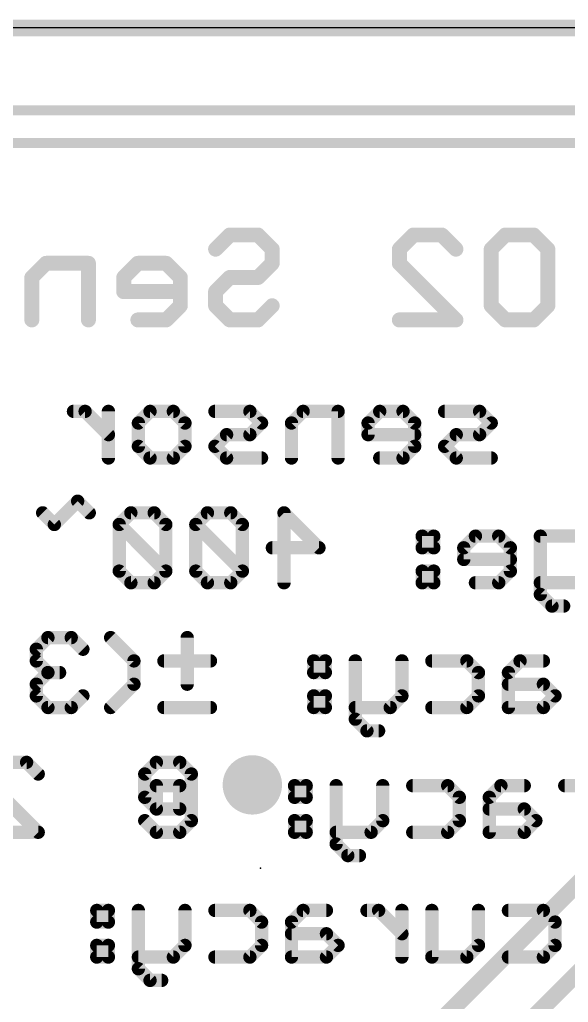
# Model space of a CAD drawing. Extents: x -8.1 to 51, y -8.2 to 25.5.
# Drawn here: x 22.48 to 30.86, y 10.52 to 25.53 of the extents above; entities that cross this region are included whole.
import ezdxf

# ---------------------------------------------------------------- set-up
doc = ezdxf.new("R2010")
doc.units = 0
for name, color, linetype in [('1', 12, 'CONTINUOUS'), ('16', 5, 'CONTINUOUS'), ('18', 110, 'CONTINUOUS'), ('20', 53, 'CONTINUOUS'), ('21', 40, 'CONTINUOUS'), ('22', 6, 'CONTINUOUS'), ('23', 40, 'CONTINUOUS')]:
    doc.layers.add(name, color=color, linetype=linetype)

# ---------------------------------------------------------------- blocks, each defined once
blk = doc.blocks.new('ROUNDV')
at = {"const_width": 0.5}
blk.add_lwpolyline([(0, -0.25, 1), (0, 0.25, 1), (0, -0.25)], format="xyb", dxfattribs=at)

msp = doc.modelspace()

# ---------------------------------------------------------------- linework, layer by layer
at = {"layer": '1', "const_width": 0.254}
msp.add_lwpolyline([(50.8, 25.4), (0, 25.4)], dxfattribs=at)
at = {"layer": '16', "const_width": 0.254}
for points in [[(50.8, 25.4), (0, 25.4)], [(24.003, 5.334), (36.449, 17.78)], [(24.4759, 4.445), (36.5409, 16.51)]]:
    msp.add_lwpolyline(points, dxfattribs=at)
at = {"layer": '20'}
msp.add_line((48.26, 25.4), (2.54, 25.4), dxfattribs=at)
at = {"layer": '21', "const_width": 0.1524}
for points in [[(8.382, 24.143), (43.382, 24.143)], [(13.382, 23.643), (37.382, 23.643)]]:
    msp.add_lwpolyline(points, dxfattribs=at)
at = {"layer": '22'}
for points, const_width in [([(25.4738, 22.0227), (25.6899, 22.2388)], 0.2286), ([(25.6899, 22.2388), (26.1221, 22.2388)], 0.2286), ([(26.1221, 22.2388), (26.3382, 22.0227)], 0.2286), ([(28.2804, 22.0227), (28.4965, 22.2388)], 0.2286), ([(28.4965, 22.2388), (28.9286, 22.2388)], 0.2286), ([(28.9286, 22.2388), (29.1447, 22.0227)], 0.2286), ([(29.6837, 22.0227), (29.8998, 22.2388)], 0.2286), ([(29.8998, 22.2388), (30.3319, 22.2388)], 0.2286), ([(30.3319, 22.2388), (30.548, 22.0227)], 0.2286), ([(26.3382, 22.0227), (26.3382, 21.8066)], 0.2286), ([(28.2804, 21.8066), (28.2804, 22.0227)], 0.2286), ([(29.6837, 21.1584), (29.6837, 22.0227)], 0.2286), ([(30.548, 22.0227), (30.548, 21.1584)], 0.2286), ([(22.8834, 21.8066), (22.6673, 21.5906)], 0.2286), ([(23.5316, 21.8066), (22.8834, 21.8066)], 0.2286), ([(23.5316, 20.9423), (23.5316, 21.8066)], 0.2286), ([(24.2866, 21.8066), (24.0706, 21.5906)], 0.2286), ([(24.7188, 21.8066), (24.2866, 21.8066)], 0.2286), ([(24.9349, 21.5906), (24.7188, 21.8066)], 0.2286), ([(26.3382, 21.8066), (26.1221, 21.5906)], 0.2286), ([(29.1447, 20.9423), (28.2804, 21.8066)], 0.2286), ([(22.6673, 21.5906), (22.6673, 20.9423)], 0.2286), ([(24.0706, 21.5906), (24.0706, 21.3745)], 0.2286), ([(24.9349, 21.1584), (24.9349, 21.5906)], 0.2286), ([(25.6899, 21.5906), (25.4738, 21.3745)], 0.2286), ([(26.1221, 21.5906), (25.6899, 21.5906)], 0.2286), ([(24.0706, 21.3745), (24.9349, 21.3745)], 0.2286), ([(25.4738, 21.3745), (25.4738, 21.1584)], 0.2286), ([(24.7188, 20.9423), (24.9349, 21.1584)], 0.2286), ([(25.4738, 21.1584), (25.6899, 20.9423)], 0.2286), ([(26.1221, 20.9423), (26.3382, 21.1584)], 0.2286), ([(29.8998, 20.9423), (29.6837, 21.1584)], 0.2286), ([(30.548, 21.1584), (30.3319, 20.9423)], 0.2286), ([(24.2866, 20.9423), (24.7188, 20.9423)], 0.2286), ([(25.6899, 20.9423), (26.1221, 20.9423)], 0.2286), ([(28.2804, 20.9423), (29.1447, 20.9423)], 0.2286), ([(30.3319, 20.9423), (29.8998, 20.9423)], 0.2286), ([(23.4808, 19.5459), (23.3028, 19.5459)], 0.2032), ([(23.8367, 19.19), (23.4808, 19.5459)], 0.2032), ([(23.8367, 18.8341), (23.8367, 19.5459)], 0.2032), ([(24.2943, 19.368), (24.4722, 19.5459)], 0.2032), ([(24.4722, 19.5459), (24.8281, 19.5459)], 0.2032), ([(24.8281, 19.5459), (25.0061, 19.368)], 0.2032), ([(25.9975, 19.5459), (25.4637, 19.5459)], 0.2032), ([(26.1755, 19.368), (25.9975, 19.5459)], 0.2032), ([(26.811, 19.5459), (26.6331, 19.368)], 0.2032), ([(27.3449, 19.5459), (26.811, 19.5459)], 0.2032), ([(27.3449, 18.8341), (27.3449, 19.5459)], 0.2032), ([(27.9804, 19.5459), (27.8025, 19.368)], 0.2032), ([(28.3363, 19.5459), (27.9804, 19.5459)], 0.2032), ([(28.5143, 19.368), (28.3363, 19.5459)], 0.2032), ([(29.5057, 19.5459), (28.9719, 19.5459)], 0.2032), ([(29.6837, 19.368), (29.5057, 19.5459)], 0.2032), ([(24.2943, 19.0121), (24.2943, 19.368)], 0.2032), ([(25.0061, 19.368), (25.0061, 19.0121)], 0.2032), ([(25.9975, 19.19), (26.1755, 19.368)], 0.2032), ([(26.6331, 19.368), (26.6331, 18.8341)], 0.2032), ([(27.8025, 19.368), (27.8025, 19.19)], 0.2032), ([(28.5143, 19.0121), (28.5143, 19.368)], 0.2032), ([(29.5057, 19.19), (29.6837, 19.368)], 0.2032), ([(25.4637, 19.0121), (25.6416, 19.19)], 0.2032), ([(25.6416, 19.19), (25.9975, 19.19)], 0.2032), ([(27.8025, 19.19), (28.5143, 19.19)], 0.2032), ([(28.9719, 19.0121), (29.1498, 19.19)], 0.2032), ([(29.1498, 19.19), (29.5057, 19.19)], 0.2032), ([(24.4722, 18.8341), (24.2943, 19.0121)], 0.2032), ([(25.0061, 19.0121), (24.8281, 18.8341)], 0.2032), ([(25.6416, 18.8341), (25.4637, 19.0121)], 0.2032), ([(28.3363, 18.8341), (28.5143, 19.0121)], 0.2032), ([(29.1498, 18.8341), (28.9719, 19.0121)], 0.2032), ([(24.8281, 18.8341), (24.4722, 18.8341)], 0.2032), ([(26.1755, 18.8341), (25.6416, 18.8341)], 0.2032), ([(27.9804, 18.8341), (28.3363, 18.8341)], 0.2032), ([(29.6837, 18.8341), (29.1498, 18.8341)], 0.2032), ([(23.3664, 18.1748), (23.0105, 17.8189)], 0.2032), ([(23.5443, 17.9968), (23.3664, 18.1748)], 0.2032), ([(23.0105, 17.8189), (22.8325, 17.9968)], 0.2032), ([(24.1799, 17.9968), (24.0019, 17.8189)], 0.2032), ([(24.5358, 17.9968), (24.1799, 17.9968)], 0.2032), ([(24.7137, 17.8189), (24.5358, 17.9968)], 0.2032), ([(25.3493, 17.9968), (25.1713, 17.8189)], 0.2032), ([(25.7052, 17.9968), (25.3493, 17.9968)], 0.2032), ([(25.8831, 17.8189), (25.7052, 17.9968)], 0.2032), ([(26.5187, 16.9291), (26.5187, 17.9968)], 0.2032), ([(26.5187, 17.9968), (27.0525, 17.463)], 0.2032), ([(24.0019, 17.8189), (24.0019, 17.1071)], 0.2032), ([(24.7137, 17.1071), (24.0019, 17.8189)], 0.2032), ([(24.7137, 17.1071), (24.7137, 17.8189)], 0.2032), ([(25.1713, 17.8189), (25.1713, 17.1071)], 0.2032), ([(25.8831, 17.1071), (25.1713, 17.8189)], 0.2032), ([(25.8831, 17.1071), (25.8831, 17.8189)], 0.2032), ([(28.8066, 17.6409), (28.6287, 17.6409)], 0.2032), ([(28.6287, 17.6409), (28.6287, 17.463)], 0.2032), ([(28.8066, 17.463), (28.8066, 17.6409)], 0.2032), ([(29.4422, 17.6409), (29.2642, 17.463)], 0.2032), ([(29.7981, 17.6409), (29.4422, 17.6409)], 0.2032), ([(29.976, 17.463), (29.7981, 17.6409)], 0.2032), ([(30.4336, 16.7511), (30.4336, 17.6409)], 0.2032), ([(30.4336, 17.6409), (30.9675, 17.6409)], 0.2032), ([(27.0525, 17.463), (26.3407, 17.463)], 0.2032), ([(28.6287, 17.463), (28.8066, 17.463)], 0.2032), ([(29.2642, 17.463), (29.2642, 17.285)], 0.2032), ([(29.976, 17.1071), (29.976, 17.463)], 0.2032), ([(29.2642, 17.285), (29.976, 17.285)], 0.2032), ([(24.0019, 17.1071), (24.1799, 16.9291)], 0.2032), ([(24.5358, 16.9291), (24.7137, 17.1071)], 0.2032), ([(25.1713, 17.1071), (25.3493, 16.9291)], 0.2032), ([(25.7052, 16.9291), (25.8831, 17.1071)], 0.2032), ([(28.8066, 17.1071), (28.6287, 17.1071)], 0.2032), ([(28.6287, 17.1071), (28.6287, 16.9291)], 0.2032), ([(28.8066, 16.9291), (28.8066, 17.1071)], 0.2032), ([(29.7981, 16.9291), (29.976, 17.1071)], 0.2032), ([(24.1799, 16.9291), (24.5358, 16.9291)], 0.2032), ([(25.3493, 16.9291), (25.7052, 16.9291)], 0.2032), ([(28.6287, 16.9291), (28.8066, 16.9291)], 0.2032), ([(29.4422, 16.9291), (29.7981, 16.9291)], 0.2032), ([(30.9675, 16.9291), (30.4336, 16.9291)], 0.2032), ([(30.6116, 16.5732), (30.4336, 16.7511)], 0.2032), ([(30.7895, 16.5732), (30.6116, 16.5732)], 0.2032), ([(22.913, 16.0918), (22.7351, 15.9139)], 0.2032), ([(23.2689, 16.0918), (22.913, 16.0918)], 0.2032), ([(23.4469, 15.9139), (23.2689, 16.0918)], 0.2032), ([(24.2265, 15.7359), (23.8706, 16.0918)], 0.2032), ([(25.04, 16.0918), (25.04, 15.38)], 0.2032), ([(22.7351, 15.9139), (22.7351, 15.7359)], 0.2032), ([(22.7351, 15.7359), (22.913, 15.558)], 0.2032), ([(24.2265, 15.38), (24.2265, 15.7359)], 0.2032), ([(25.3959, 15.7359), (24.6841, 15.7359)], 0.2032), ([(27.15, 15.7359), (26.972, 15.7359)], 0.2032), ([(26.972, 15.7359), (26.972, 15.558)], 0.2032), ([(27.15, 15.558), (27.15, 15.7359)], 0.2032), ([(27.6076, 15.7359), (27.6076, 14.8462)], 0.2032), ([(28.3194, 15.7359), (28.3194, 15.202)], 0.2032), ([(28.777, 15.7359), (29.3108, 15.7359)], 0.2032), ([(29.3108, 15.7359), (29.4888, 15.558)], 0.2032), ([(30.1243, 15.7359), (29.9464, 15.558)], 0.2032), ([(30.4802, 15.7359), (30.1243, 15.7359)], 0.2032), ([(22.913, 15.558), (22.7351, 15.38)], 0.2032), ([(22.913, 15.558), (23.091, 15.558)], 0.2032), ([(26.972, 15.558), (27.15, 15.558)], 0.2032), ([(29.4888, 15.558), (29.4888, 15.202)], 0.2032), ([(29.9464, 15.558), (29.9464, 15.0241)], 0.2032), ([(22.7351, 15.38), (22.7351, 15.202)], 0.2032), ([(23.8706, 15.0241), (24.2265, 15.38)], 0.2032), ([(30.4802, 15.38), (29.9464, 15.38)], 0.2032), ([(30.6582, 15.202), (30.4802, 15.38)], 0.2032), ([(22.7351, 15.202), (22.913, 15.0241)], 0.2032), ([(23.2689, 15.0241), (23.4469, 15.202)], 0.2032), ([(27.15, 15.202), (26.972, 15.202)], 0.2032), ([(26.972, 15.202), (26.972, 15.0241)], 0.2032), ([(27.15, 15.0241), (27.15, 15.202)], 0.2032), ([(28.3194, 15.202), (28.1414, 15.0241)], 0.2032), ([(29.4888, 15.202), (29.3108, 15.0241)], 0.2032), ([(30.4802, 15.0241), (30.6582, 15.202)], 0.2032), ([(22.913, 15.0241), (23.2689, 15.0241)], 0.2032), ([(25.3959, 15.0241), (24.6841, 15.0241)], 0.2032), ([(26.972, 15.0241), (27.15, 15.0241)], 0.2032), ([(28.1414, 15.0241), (27.6076, 15.0241)], 0.2032), ([(29.3108, 15.0241), (28.777, 15.0241)], 0.2032), ([(29.9464, 15.0241), (30.4802, 15.0241)], 0.2032), ([(27.6076, 14.8462), (27.7855, 14.6682)], 0.2032), ([(27.7855, 14.6682), (27.9635, 14.6682)], 0.2032), ([(22.2309, 14.1868), (22.5868, 14.1868)], 0.2032), ([(22.5868, 14.1868), (22.7647, 14.0089)], 0.2032), ([(24.5697, 14.1868), (24.3917, 14.0089)], 0.2032), ([(24.9256, 14.1868), (24.5697, 14.1868)], 0.2032), ([(25.1035, 14.0089), (24.9256, 14.1868)], 0.2032), ([(24.3917, 14.0089), (24.3917, 13.653)], 0.2032), ([(25.1035, 13.2971), (25.1035, 14.0089)], 0.2032), ([(22.7647, 13.1191), (22.0529, 13.8309)], 0.2032), ([(24.9256, 13.8309), (24.5697, 13.8309)], 0.2032), ([(24.5697, 13.8309), (24.5697, 13.475)], 0.2032), ([(24.9256, 13.475), (24.9256, 13.8309)], 0.2032), ([(26.8576, 13.8309), (26.6797, 13.8309)], 0.2032), ([(26.6797, 13.8309), (26.6797, 13.653)], 0.2032), ([(26.8576, 13.653), (26.8576, 13.8309)], 0.2032), ([(27.3152, 13.8309), (27.3152, 12.9412)], 0.2032), ([(28.027, 13.8309), (28.027, 13.2971)], 0.2032), ([(28.4846, 13.8309), (29.0185, 13.8309)], 0.2032), ([(29.0185, 13.8309), (29.1964, 13.653)], 0.2032), ([(29.832, 13.8309), (29.654, 13.653)], 0.2032), ([(30.1879, 13.8309), (29.832, 13.8309)], 0.2032), ([(30.9844, 13.8309), (30.8065, 13.8309)], 0.2032), ([(24.3917, 13.653), (24.5697, 13.475)], 0.2032), ([(26.6797, 13.653), (26.8576, 13.653)], 0.2032), ([(29.1964, 13.653), (29.1964, 13.2971)], 0.2032), ([(29.654, 13.653), (29.654, 13.1191)], 0.2032), ([(24.5697, 13.475), (24.9256, 13.475)], 0.2032), ([(30.1879, 13.475), (29.654, 13.475)], 0.2032), ([(30.3658, 13.2971), (30.1879, 13.475)], 0.2032), ([(24.3917, 13.2971), (24.5697, 13.1191)], 0.2032), ([(24.9256, 13.1191), (25.1035, 13.2971)], 0.2032), ([(26.8576, 13.2971), (26.6797, 13.2971)], 0.2032), ([(26.6797, 13.2971), (26.6797, 13.1191)], 0.2032), ([(26.8576, 13.1191), (26.8576, 13.2971)], 0.2032), ([(28.027, 13.2971), (27.8491, 13.1191)], 0.2032), ([(29.1964, 13.2971), (29.0185, 13.1191)], 0.2032), ([(30.1879, 13.1191), (30.3658, 13.2971)], 0.2032), ([(22.0529, 13.1191), (22.7647, 13.1191)], 0.2032), ([(24.5697, 13.1191), (24.9256, 13.1191)], 0.2032), ([(26.6797, 13.1191), (26.8576, 13.1191)], 0.2032), ([(27.8491, 13.1191), (27.3152, 13.1191)], 0.2032), ([(29.0185, 13.1191), (28.4846, 13.1191)], 0.2032), ([(29.654, 13.1191), (30.1879, 13.1191)], 0.2032), ([(27.3152, 12.9412), (27.4932, 12.7632)], 0.2032), ([(27.4932, 12.7632), (27.6711, 12.7632)], 0.2032), ([(23.8367, 11.9259), (23.6587, 11.9259)], 0.2032), ([(23.6587, 11.9259), (23.6587, 11.748)], 0.2032), ([(23.8367, 11.748), (23.8367, 11.9259)], 0.2032), ([(24.2943, 11.9259), (24.2943, 11.0362)], 0.2032), ([(25.0061, 11.9259), (25.0061, 11.3921)], 0.2032), ([(25.4637, 11.9259), (25.9975, 11.9259)], 0.2032), ([(25.9975, 11.9259), (26.1755, 11.748)], 0.2032), ([(26.811, 11.9259), (26.6331, 11.748)], 0.2032), ([(27.1669, 11.9259), (26.811, 11.9259)], 0.2032), ([(27.9635, 11.9259), (27.7855, 11.9259)], 0.2032), ([(28.3194, 11.57), (27.9635, 11.9259)], 0.2032), ([(28.3194, 11.2141), (28.3194, 11.9259)], 0.2032), ([(28.777, 11.2141), (28.777, 11.9259)], 0.2032), ([(29.4888, 11.9259), (29.4888, 11.3921)], 0.2032), ([(29.9464, 11.9259), (30.4802, 11.9259)], 0.2032), ([(30.4802, 11.9259), (30.6582, 11.748)], 0.2032), ([(23.6587, 11.748), (23.8367, 11.748)], 0.2032), ([(26.1755, 11.748), (26.1755, 11.3921)], 0.2032), ([(26.6331, 11.748), (26.6331, 11.2141)], 0.2032), ([(30.6582, 11.748), (30.6582, 11.3921)], 0.2032), ([(27.1669, 11.57), (26.6331, 11.57)], 0.2032), ([(27.3449, 11.3921), (27.1669, 11.57)], 0.2032), ([(23.8367, 11.3921), (23.6587, 11.3921)], 0.2032), ([(23.6587, 11.3921), (23.6587, 11.2141)], 0.2032), ([(23.8367, 11.2141), (23.8367, 11.3921)], 0.2032), ([(25.0061, 11.3921), (24.8281, 11.2141)], 0.2032), ([(26.1755, 11.3921), (25.9975, 11.2141)], 0.2032), ([(27.1669, 11.2141), (27.3449, 11.3921)], 0.2032), ([(29.4888, 11.3921), (29.3108, 11.2141)], 0.2032), ([(30.6582, 11.3921), (30.4802, 11.2141)], 0.2032), ([(23.6587, 11.2141), (23.8367, 11.2141)], 0.2032), ([(24.8281, 11.2141), (24.2943, 11.2141)], 0.2032), ([(25.9975, 11.2141), (25.4637, 11.2141)], 0.2032), ([(26.6331, 11.2141), (27.1669, 11.2141)], 0.2032), ([(29.3108, 11.2141), (28.777, 11.2141)], 0.2032), ([(30.4802, 11.2141), (29.9464, 11.2141)], 0.2032), ([(24.2943, 11.0362), (24.4722, 10.8582)], 0.2032), ([(24.4722, 10.8582), (24.6502, 10.8582)], 0.2032)]:
    msp.add_lwpolyline(points, dxfattribs=dict(at, const_width=const_width))
for points, const_width in [([(25.6899, 22.296, 1), (25.6899, 22.1817)], 0.1143), ([(25.7303, 22.1984, 1), (25.6495, 22.2792)], 0.1143), ([(26.1625, 22.2792, 1), (26.0817, 22.1984)], 0.1143), ([(26.1221, 22.1817, 1), (26.1221, 22.296)], 0.1143), ([(28.4965, 22.296, 1), (28.4965, 22.1817)], 0.1143), ([(28.5369, 22.1984, 1), (28.4561, 22.2792)], 0.1143), ([(28.9691, 22.2792, 1), (28.8882, 22.1984)], 0.1143), ([(28.9286, 22.1817, 1), (28.9286, 22.296)], 0.1143), ([(29.8998, 22.296, 1), (29.8998, 22.1817)], 0.1143), ([(29.9402, 22.1984, 1), (29.8593, 22.2792)], 0.1143), ([(30.3723, 22.2792, 1), (30.2915, 22.1984)], 0.1143), ([(30.3319, 22.1817, 1), (30.3319, 22.296)], 0.1143), ([(25.4334, 22.0631, 1), (25.5142, 21.9823)], 0.1143), ([(26.3953, 22.0227, 1), (26.281, 22.0227)], 0.1143), ([(26.2978, 21.9823, 1), (26.3786, 22.0631)], 0.1143), ([(28.3375, 22.0227, 1), (28.2232, 22.0227)], 0.1143), ([(28.24, 22.0631, 1), (28.3208, 21.9823)], 0.1143), ([(29.1043, 21.9823, 1), (29.1851, 22.0631)], 0.1143), ([(29.7408, 22.0227, 1), (29.6265, 22.0227)], 0.1143), ([(29.6433, 22.0631, 1), (29.7241, 21.9823)], 0.1143), ([(30.6052, 22.0227, 1), (30.4909, 22.0227)], 0.1143), ([(30.5076, 21.9823, 1), (30.5884, 22.0631)], 0.1143), ([(22.8834, 21.8638, 1), (22.8834, 21.7495)], 0.1143), ([(22.9238, 21.7662, 1), (22.843, 21.847)], 0.1143), ([(23.5888, 21.8066, 1), (23.4745, 21.8066)], 0.1143), ([(23.5316, 21.7495, 1), (23.5316, 21.8638)], 0.1143), ([(24.2866, 21.8638, 1), (24.2866, 21.7495)], 0.1143), ([(24.3271, 21.7662, 1), (24.2462, 21.847)], 0.1143), ([(24.7592, 21.847, 1), (24.6784, 21.7662)], 0.1143), ([(24.7188, 21.7495, 1), (24.7188, 21.8638)], 0.1143), ([(26.3786, 21.7662, 1), (26.2978, 21.847)], 0.1143), ([(28.3208, 21.847, 1), (28.24, 21.7662)], 0.1143), ([(26.281, 21.8066, 1), (26.3953, 21.8066)], 0.1143), ([(28.2232, 21.8066, 1), (28.3375, 21.8066)], 0.1143), ([(22.7244, 21.5906, 1), (22.6101, 21.5906)], 0.1143), ([(22.6269, 21.631, 1), (22.7077, 21.5501)], 0.1143), ([(24.0301, 21.631, 1), (24.111, 21.5501)], 0.1143), ([(24.1277, 21.5906, 1), (24.0134, 21.5906)], 0.1143), ([(24.992, 21.5906, 1), (24.8777, 21.5906)], 0.1143), ([(24.8945, 21.5501, 1), (24.9753, 21.631)], 0.1143), ([(25.6899, 21.6477, 1), (25.6899, 21.5334)], 0.1143), ([(25.7303, 21.5501, 1), (25.6495, 21.631)], 0.1143), ([(26.0817, 21.631, 1), (26.1625, 21.5501)], 0.1143), ([(26.1221, 21.5334, 1), (26.1221, 21.6477)], 0.1143), ([(24.0706, 21.4316, 1), (24.0706, 21.3173)], 0.1143), ([(24.9349, 21.3173, 1), (24.9349, 21.4316)], 0.1143), ([(25.531, 21.3745, 1), (25.4167, 21.3745)], 0.1143), ([(25.4334, 21.4149, 1), (25.5142, 21.3341)], 0.1143), ([(24.0134, 21.3745, 1), (24.1277, 21.3745)], 0.1143), ([(24.8777, 21.1584, 1), (24.992, 21.1584)], 0.1143), ([(24.9753, 21.118, 1), (24.8945, 21.1988)], 0.1143), ([(25.5142, 21.1988, 1), (25.4334, 21.118)], 0.1143), ([(25.4167, 21.1584, 1), (25.531, 21.1584)], 0.1143), ([(26.3786, 21.118, 1), (26.2978, 21.1988)], 0.1143), ([(29.7241, 21.1988, 1), (29.6433, 21.118)], 0.1143), ([(29.6265, 21.1584, 1), (29.7408, 21.1584)], 0.1143), ([(30.4909, 21.1584, 1), (30.6052, 21.1584)], 0.1143), ([(30.5884, 21.118, 1), (30.5076, 21.1988)], 0.1143), ([(24.2866, 20.9994, 1), (24.2866, 20.8851)], 0.1143), ([(24.6784, 20.9827, 1), (24.7592, 20.9019)], 0.1143), ([(24.7188, 20.8851, 1), (24.7188, 20.9994)], 0.1143), ([(25.6899, 20.9994, 1), (25.6899, 20.8851)], 0.1143), ([(25.6495, 20.9019, 1), (25.7303, 20.9827)], 0.1143), ([(26.0817, 20.9827, 1), (26.1625, 20.9019)], 0.1143), ([(26.1221, 20.8851, 1), (26.1221, 20.9994)], 0.1143), ([(28.2804, 20.9994, 1), (28.2804, 20.8851)], 0.1143), ([(29.1043, 20.9019, 1), (29.1851, 20.9827)], 0.1143), ([(29.1447, 20.8851, 1), (29.1447, 20.9994)], 0.1143), ([(29.8998, 20.9994, 1), (29.8998, 20.8851)], 0.1143), ([(29.8593, 20.9019, 1), (29.9402, 20.9827)], 0.1143), ([(30.2915, 20.9827, 1), (30.3723, 20.9019)], 0.1143), ([(30.3319, 20.8851, 1), (30.3319, 20.9994)], 0.1143), ([(22.6101, 20.9423, 1), (22.7244, 20.9423)], 0.1143), ([(23.4745, 20.9423, 1), (23.5888, 20.9423)], 0.1143), ([(23.3028, 19.5967, 1), (23.3028, 19.4951)], 0.1016), ([(23.5167, 19.5818, 1), (23.4449, 19.51)], 0.1016), ([(23.4808, 19.4951, 1), (23.4808, 19.5967)], 0.1016), ([(23.8875, 19.5459, 1), (23.7859, 19.5459)], 0.1016), ([(24.4722, 19.5967, 1), (24.4722, 19.4951)], 0.1016), ([(24.5081, 19.51, 1), (24.4363, 19.5818)], 0.1016), ([(24.8641, 19.5818, 1), (24.7922, 19.51)], 0.1016), ([(24.8281, 19.4951, 1), (24.8281, 19.5967)], 0.1016), ([(25.4637, 19.5967, 1), (25.4637, 19.4951)], 0.1016), ([(26.0335, 19.5818, 1), (25.9616, 19.51)], 0.1016), ([(25.9975, 19.4951, 1), (25.9975, 19.5967)], 0.1016), ([(26.811, 19.5967, 1), (26.811, 19.4951)], 0.1016), ([(26.8469, 19.51, 1), (26.7751, 19.5818)], 0.1016), ([(27.3957, 19.5459, 1), (27.2941, 19.5459)], 0.1016), ([(27.3449, 19.4951, 1), (27.3449, 19.5967)], 0.1016), ([(27.9804, 19.5967, 1), (27.9804, 19.4951)], 0.1016), ([(28.0163, 19.51, 1), (27.9445, 19.5818)], 0.1016), ([(28.3722, 19.5818, 1), (28.3004, 19.51)], 0.1016), ([(28.3363, 19.4951, 1), (28.3363, 19.5967)], 0.1016), ([(28.9719, 19.5967, 1), (28.9719, 19.4951)], 0.1016), ([(29.5416, 19.5818, 1), (29.4698, 19.51)], 0.1016), ([(29.5057, 19.4951, 1), (29.5057, 19.5967)], 0.1016), ([(24.3451, 19.368, 1), (24.2435, 19.368)], 0.1016), ([(24.2584, 19.4039, 1), (24.3302, 19.332)], 0.1016), ([(25.0569, 19.368, 1), (24.9553, 19.368)], 0.1016), ([(24.9702, 19.332, 1), (25.042, 19.4039)], 0.1016), ([(26.2114, 19.332, 1), (26.1396, 19.4039)], 0.1016), ([(26.1396, 19.332, 1), (26.2114, 19.4039)], 0.1016), ([(26.6839, 19.368, 1), (26.5823, 19.368)], 0.1016), ([(26.5972, 19.4039, 1), (26.669, 19.332)], 0.1016), ([(27.7665, 19.4039, 1), (27.8384, 19.332)], 0.1016), ([(27.8533, 19.368, 1), (27.7517, 19.368)], 0.1016), ([(28.5651, 19.368, 1), (28.4635, 19.368)], 0.1016), ([(28.4784, 19.332, 1), (28.5502, 19.4039)], 0.1016), ([(29.7196, 19.332, 1), (29.6478, 19.4039)], 0.1016), ([(29.6478, 19.332, 1), (29.7196, 19.4039)], 0.1016), ([(23.8008, 19.1541, 1), (23.8726, 19.2259)], 0.1016), ([(25.6416, 19.2408, 1), (25.6416, 19.1392)], 0.1016), ([(25.6775, 19.1541, 1), (25.6057, 19.2259)], 0.1016), ([(25.9616, 19.2259, 1), (26.0335, 19.1541)], 0.1016), ([(25.9975, 19.1392, 1), (25.9975, 19.2408)], 0.1016), ([(27.8025, 19.2408, 1), (27.8025, 19.1392)], 0.1016), ([(27.7517, 19.19, 1), (27.8533, 19.19)], 0.1016), ([(28.5143, 19.1392, 1), (28.5143, 19.2408)], 0.1016), ([(29.1498, 19.2408, 1), (29.1498, 19.1392)], 0.1016), ([(29.1857, 19.1541, 1), (29.1139, 19.2259)], 0.1016), ([(29.4698, 19.2259, 1), (29.5416, 19.1541)], 0.1016), ([(29.5057, 19.1392, 1), (29.5057, 19.2408)], 0.1016), ([(24.3302, 19.048, 1), (24.2584, 18.9761)], 0.1016), ([(24.2435, 19.0121, 1), (24.3451, 19.0121)], 0.1016), ([(24.9553, 19.0121, 1), (25.0569, 19.0121)], 0.1016), ([(25.042, 18.9761, 1), (24.9702, 19.048)], 0.1016), ([(25.4996, 19.048, 1), (25.4278, 18.9761)], 0.1016), ([(25.4278, 19.048, 1), (25.4996, 18.9761)], 0.1016), ([(28.4635, 19.0121, 1), (28.5651, 19.0121)], 0.1016), ([(28.5502, 18.9761, 1), (28.4784, 19.048)], 0.1016), ([(29.0078, 19.048, 1), (28.9359, 18.9761)], 0.1016), ([(28.9359, 19.048, 1), (29.0078, 18.9761)], 0.1016), ([(24.4722, 18.8849, 1), (24.4722, 18.7833)], 0.1016), ([(24.4363, 18.7982, 1), (24.5081, 18.87)], 0.1016), ([(24.7922, 18.87, 1), (24.8641, 18.7982)], 0.1016), ([(24.8281, 18.7833, 1), (24.8281, 18.8849)], 0.1016), ([(25.6416, 18.8849, 1), (25.6416, 18.7833)], 0.1016), ([(25.6057, 18.7982, 1), (25.6775, 18.87)], 0.1016), ([(26.1755, 18.7833, 1), (26.1755, 18.8849)], 0.1016), ([(27.9804, 18.8849, 1), (27.9804, 18.7833)], 0.1016), ([(28.3004, 18.87, 1), (28.3722, 18.7982)], 0.1016), ([(28.3363, 18.7833, 1), (28.3363, 18.8849)], 0.1016), ([(29.1498, 18.8849, 1), (29.1498, 18.7833)], 0.1016), ([(29.1139, 18.7982, 1), (29.1857, 18.87)], 0.1016), ([(29.6837, 18.7833, 1), (29.6837, 18.8849)], 0.1016), ([(23.7859, 18.8341, 1), (23.8875, 18.8341)], 0.1016), ([(26.5823, 18.8341, 1), (26.6839, 18.8341)], 0.1016), ([(27.2941, 18.8341, 1), (27.3957, 18.8341)], 0.1016), ([(23.4023, 18.2107, 1), (23.3305, 18.1388)], 0.1016), ([(23.4023, 18.1388, 1), (23.3305, 18.2107)], 0.1016), ([(22.8685, 18.0327, 1), (22.7966, 17.9609)], 0.1016), ([(23.5084, 17.9609, 1), (23.5803, 18.0327)], 0.1016), ([(24.1799, 18.0476, 1), (24.1799, 17.946)], 0.1016), ([(24.2158, 17.9609, 1), (24.144, 18.0327)], 0.1016), ([(24.5717, 18.0327, 1), (24.4999, 17.9609)], 0.1016), ([(24.5358, 17.946, 1), (24.5358, 18.0476)], 0.1016), ([(25.3493, 18.0476, 1), (25.3493, 17.946)], 0.1016), ([(25.3852, 17.9609, 1), (25.3134, 18.0327)], 0.1016), ([(25.7411, 18.0327, 1), (25.6693, 17.9609)], 0.1016), ([(25.7052, 17.946, 1), (25.7052, 18.0476)], 0.1016), ([(26.5695, 17.9968, 1), (26.4679, 17.9968)], 0.1016), ([(26.5546, 18.0327, 1), (26.4828, 17.9609)], 0.1016), ([(22.9746, 17.8548, 1), (23.0464, 17.7829)], 0.1016), ([(22.9746, 17.7829, 1), (23.0464, 17.8548)], 0.1016), ([(24.0527, 17.8189, 1), (23.9511, 17.8189)], 0.1016), ([(24.0379, 17.8548, 1), (23.966, 17.7829)], 0.1016), ([(23.966, 17.8548, 1), (24.0379, 17.7829)], 0.1016), ([(24.7645, 17.8189, 1), (24.6629, 17.8189)], 0.1016), ([(24.6778, 17.7829, 1), (24.7497, 17.8548)], 0.1016), ([(25.2221, 17.8189, 1), (25.1205, 17.8189)], 0.1016), ([(25.2072, 17.8548, 1), (25.1354, 17.7829)], 0.1016), ([(25.1354, 17.8548, 1), (25.2072, 17.7829)], 0.1016), ([(25.9339, 17.8189, 1), (25.8323, 17.8189)], 0.1016), ([(25.8472, 17.7829, 1), (25.9191, 17.8548)], 0.1016), ([(28.6287, 17.6917, 1), (28.6287, 17.5901)], 0.1016), ([(28.6795, 17.6409, 1), (28.5779, 17.6409)], 0.1016), ([(28.8574, 17.6409, 1), (28.7558, 17.6409)], 0.1016), ([(28.8066, 17.5901, 1), (28.8066, 17.6917)], 0.1016), ([(29.4422, 17.6917, 1), (29.4422, 17.5901)], 0.1016), ([(29.4781, 17.605, 1), (29.4062, 17.6768)], 0.1016), ([(29.834, 17.6768, 1), (29.7622, 17.605)], 0.1016), ([(29.7981, 17.5901, 1), (29.7981, 17.6917)], 0.1016), ([(30.4844, 17.6409, 1), (30.3828, 17.6409)], 0.1016), ([(30.4336, 17.6917, 1), (30.4336, 17.5901)], 0.1016), ([(26.3407, 17.5138, 1), (26.3407, 17.4122)], 0.1016), ([(27.0525, 17.4122, 1), (27.0525, 17.5138)], 0.1016), ([(28.6287, 17.5138, 1), (28.6287, 17.4122)], 0.1016), ([(28.8066, 17.4122, 1), (28.8066, 17.5138)], 0.1016), ([(29.315, 17.463, 1), (29.2134, 17.463)], 0.1016), ([(30.0268, 17.463, 1), (29.9252, 17.463)], 0.1016), ([(27.0166, 17.427, 1), (27.0885, 17.4989)], 0.1016), ([(28.5779, 17.463, 1), (28.6795, 17.463)], 0.1016), ([(28.7558, 17.463, 1), (28.8574, 17.463)], 0.1016), ([(29.2283, 17.4989, 1), (29.3001, 17.427)], 0.1016), ([(29.9401, 17.427, 1), (30.0119, 17.4989)], 0.1016), ([(29.2642, 17.3358, 1), (29.2642, 17.2342)], 0.1016), ([(29.2134, 17.285, 1), (29.315, 17.285)], 0.1016), ([(29.976, 17.2342, 1), (29.976, 17.3358)], 0.1016), ([(24.0379, 17.143, 1), (23.966, 17.0711)], 0.1016), ([(23.9511, 17.1071, 1), (24.0527, 17.1071)], 0.1016), ([(24.6629, 17.1071, 1), (24.7645, 17.1071)], 0.1016), ([(24.7497, 17.0711, 1), (24.6778, 17.143)], 0.1016), ([(24.6778, 17.0711, 1), (24.7497, 17.143)], 0.1016), ([(25.2072, 17.143, 1), (25.1354, 17.0711)], 0.1016), ([(25.1205, 17.1071, 1), (25.2221, 17.1071)], 0.1016), ([(25.8323, 17.1071, 1), (25.9339, 17.1071)], 0.1016), ([(25.9191, 17.0711, 1), (25.8472, 17.143)], 0.1016), ([(25.8472, 17.0711, 1), (25.9191, 17.143)], 0.1016), ([(28.6795, 17.1071, 1), (28.5779, 17.1071)], 0.1016), ([(28.6287, 17.1578, 1), (28.6287, 17.0563)], 0.1016), ([(28.8574, 17.1071, 1), (28.7558, 17.1071)], 0.1016), ([(28.8066, 17.0563, 1), (28.8066, 17.1578)], 0.1016), ([(29.9252, 17.1071, 1), (30.0268, 17.1071)], 0.1016), ([(30.0119, 17.0711, 1), (29.9401, 17.143)], 0.1016), ([(24.1799, 16.9799, 1), (24.1799, 16.8783)], 0.1016), ([(24.144, 16.8932, 1), (24.2158, 16.965)], 0.1016), ([(24.4999, 16.965, 1), (24.5717, 16.8932)], 0.1016), ([(24.5358, 16.8783, 1), (24.5358, 16.9799)], 0.1016), ([(25.3493, 16.9799, 1), (25.3493, 16.8783)], 0.1016), ([(25.3134, 16.8932, 1), (25.3852, 16.965)], 0.1016), ([(25.6693, 16.965, 1), (25.7411, 16.8932)], 0.1016), ([(25.7052, 16.8783, 1), (25.7052, 16.9799)], 0.1016), ([(26.4679, 16.9291, 1), (26.5695, 16.9291)], 0.1016), ([(28.6287, 16.9799, 1), (28.6287, 16.8783)], 0.1016), ([(28.5779, 16.9291, 1), (28.6795, 16.9291)], 0.1016), ([(28.7558, 16.9291, 1), (28.8574, 16.9291)], 0.1016), ([(28.8066, 16.8783, 1), (28.8066, 16.9799)], 0.1016), ([(29.4422, 16.9799, 1), (29.4422, 16.8783)], 0.1016), ([(29.7622, 16.965, 1), (29.834, 16.8932)], 0.1016), ([(29.7981, 16.8783, 1), (29.7981, 16.9799)], 0.1016), ([(30.4336, 16.9799, 1), (30.4336, 16.8783)], 0.1016), ([(30.4695, 16.7871, 1), (30.3977, 16.7152)], 0.1016), ([(30.3828, 16.7511, 1), (30.4844, 16.7511)], 0.1016), ([(30.6116, 16.624, 1), (30.6116, 16.5224)], 0.1016), ([(30.5756, 16.5373, 1), (30.6475, 16.6091)], 0.1016), ([(30.7895, 16.5224, 1), (30.7895, 16.624)], 0.1016), ([(22.913, 16.1426, 1), (22.913, 16.041)], 0.1016), ([(22.949, 16.0559, 1), (22.8771, 16.1277)], 0.1016), ([(23.3049, 16.1277, 1), (23.233, 16.0559)], 0.1016), ([(23.2689, 16.041, 1), (23.2689, 16.1426)], 0.1016), ([(23.9065, 16.1277, 1), (23.8347, 16.0559)], 0.1016), ([(25.0908, 16.0918, 1), (24.9892, 16.0918)], 0.1016), ([(22.7859, 15.9139, 1), (22.6843, 15.9139)], 0.1016), ([(22.6992, 15.9498, 1), (22.771, 15.8779)], 0.1016), ([(23.411, 15.8779, 1), (23.4828, 15.9498)], 0.1016), ([(22.771, 15.7718, 1), (22.6992, 15.7)], 0.1016), ([(22.6843, 15.7359, 1), (22.7859, 15.7359)], 0.1016), ([(24.2773, 15.7359, 1), (24.1757, 15.7359)], 0.1016), ([(24.1906, 15.7, 1), (24.2624, 15.7718)], 0.1016), ([(24.6841, 15.7867, 1), (24.6841, 15.6851)], 0.1016), ([(25.3959, 15.6851, 1), (25.3959, 15.7867)], 0.1016), ([(26.972, 15.7867, 1), (26.972, 15.6851)], 0.1016), ([(27.0228, 15.7359, 1), (26.9212, 15.7359)], 0.1016), ([(27.2008, 15.7359, 1), (27.0992, 15.7359)], 0.1016), ([(27.15, 15.6851, 1), (27.15, 15.7867)], 0.1016), ([(27.6584, 15.7359, 1), (27.5568, 15.7359)], 0.1016), ([(28.3702, 15.7359, 1), (28.2686, 15.7359)], 0.1016), ([(28.777, 15.7867, 1), (28.777, 15.6851)], 0.1016), ([(29.3467, 15.7718, 1), (29.2749, 15.7)], 0.1016), ([(29.3108, 15.6851, 1), (29.3108, 15.7867)], 0.1016), ([(30.1243, 15.7867, 1), (30.1243, 15.6851)], 0.1016), ([(30.1602, 15.7, 1), (30.0884, 15.7718)], 0.1016), ([(30.4802, 15.6851, 1), (30.4802, 15.7867)], 0.1016), ([(22.913, 15.6088, 1), (22.913, 15.5072)], 0.1016), ([(22.949, 15.522, 1), (22.8771, 15.5939)], 0.1016), ([(22.8771, 15.522, 1), (22.949, 15.5939)], 0.1016), ([(23.091, 15.5072, 1), (23.091, 15.6088)], 0.1016), ([(26.972, 15.6088, 1), (26.972, 15.5072)], 0.1016), ([(26.9212, 15.558, 1), (27.0228, 15.558)], 0.1016), ([(27.0992, 15.558, 1), (27.2008, 15.558)], 0.1016), ([(27.15, 15.5072, 1), (27.15, 15.6088)], 0.1016), ([(29.5396, 15.558, 1), (29.438, 15.558)], 0.1016), ([(29.4529, 15.522, 1), (29.5247, 15.5939)], 0.1016), ([(29.9104, 15.5939, 1), (29.9823, 15.522)], 0.1016), ([(29.9972, 15.558, 1), (29.8956, 15.558)], 0.1016), ([(22.7859, 15.38, 1), (22.6843, 15.38)], 0.1016), ([(22.6992, 15.4159, 1), (22.771, 15.3441)], 0.1016), ([(24.2624, 15.3441, 1), (24.1906, 15.4159)], 0.1016), ([(29.9464, 15.4308, 1), (29.9464, 15.3292)], 0.1016), ([(30.5161, 15.4159, 1), (30.4443, 15.3441)], 0.1016), ([(30.4802, 15.3292, 1), (30.4802, 15.4308)], 0.1016), ([(24.1757, 15.38, 1), (24.2773, 15.38)], 0.1016), ([(24.9892, 15.38, 1), (25.0908, 15.38)], 0.1016), ([(22.771, 15.238, 1), (22.6992, 15.1661)], 0.1016), ([(22.6843, 15.202, 1), (22.7859, 15.202)], 0.1016), ([(23.4828, 15.1661, 1), (23.411, 15.238)], 0.1016), ([(26.972, 15.2529, 1), (26.972, 15.1512)], 0.1016), ([(27.0228, 15.202, 1), (26.9212, 15.202)], 0.1016), ([(27.2008, 15.202, 1), (27.0992, 15.202)], 0.1016), ([(27.15, 15.1512, 1), (27.15, 15.2529)], 0.1016), ([(28.2686, 15.202, 1), (28.3702, 15.202)], 0.1016), ([(28.3553, 15.1661, 1), (28.2835, 15.238)], 0.1016), ([(29.438, 15.202, 1), (29.5396, 15.202)], 0.1016), ([(29.5247, 15.1661, 1), (29.4529, 15.238)], 0.1016), ([(30.6941, 15.1661, 1), (30.6223, 15.238)], 0.1016), ([(30.6223, 15.1661, 1), (30.6941, 15.238)], 0.1016), ([(22.913, 15.0749, 1), (22.913, 14.9733)], 0.1016), ([(22.8771, 14.9882, 1), (22.949, 15.06)], 0.1016), ([(23.233, 15.06, 1), (23.3049, 14.9882)], 0.1016), ([(23.2689, 14.9733, 1), (23.2689, 15.0749)], 0.1016), ([(23.8347, 15.06, 1), (23.9065, 14.9882)], 0.1016), ([(24.6841, 15.0749, 1), (24.6841, 14.9733)], 0.1016), ([(25.3959, 14.9733, 1), (25.3959, 15.0749)], 0.1016), ([(26.972, 15.0749, 1), (26.972, 14.9733)], 0.1016), ([(26.9212, 15.0241, 1), (27.0228, 15.0241)], 0.1016), ([(27.0992, 15.0241, 1), (27.2008, 15.0241)], 0.1016), ([(27.15, 14.9733, 1), (27.15, 15.0749)], 0.1016), ([(27.6076, 15.0749, 1), (27.6076, 14.9733)], 0.1016), ([(28.1055, 15.06, 1), (28.1773, 14.9882)], 0.1016), ([(28.1414, 14.9733, 1), (28.1414, 15.0749)], 0.1016), ([(28.777, 15.0749, 1), (28.777, 14.9733)], 0.1016), ([(29.2749, 15.06, 1), (29.3467, 14.9882)], 0.1016), ([(29.3108, 14.9733, 1), (29.3108, 15.0749)], 0.1016), ([(29.9464, 15.0749, 1), (29.9464, 14.9733)], 0.1016), ([(29.8956, 15.0241, 1), (29.9972, 15.0241)], 0.1016), ([(30.4443, 15.06, 1), (30.5161, 14.9882)], 0.1016), ([(30.4802, 14.9733, 1), (30.4802, 15.0749)], 0.1016), ([(27.6435, 14.8821, 1), (27.5717, 14.8102)], 0.1016), ([(27.5568, 14.8462, 1), (27.6584, 14.8462)], 0.1016), ([(27.7855, 14.719, 1), (27.7855, 14.6174)], 0.1016), ([(27.7496, 14.6323, 1), (27.8214, 14.7041)], 0.1016), ([(27.9635, 14.6174, 1), (27.9635, 14.719)], 0.1016), ([(22.6227, 14.2227, 1), (22.5509, 14.1509)], 0.1016), ([(22.5868, 14.136, 1), (22.5868, 14.2376)], 0.1016), ([(24.5697, 14.2376, 1), (24.5697, 14.136)], 0.1016), ([(24.6056, 14.1509, 1), (24.5338, 14.2227)], 0.1016), ([(24.9615, 14.2227, 1), (24.8897, 14.1509)], 0.1016), ([(24.9256, 14.136, 1), (24.9256, 14.2376)], 0.1016), ([(24.4425, 14.0089, 1), (24.3409, 14.0089)], 0.1016), ([(25.1543, 14.0089, 1), (25.0527, 14.0089)], 0.1016), ([(22.7288, 13.9729, 1), (22.8007, 14.0448)], 0.1016), ([(24.3558, 14.0448, 1), (24.4277, 13.9729)], 0.1016), ([(25.0676, 13.9729, 1), (25.1395, 14.0448)], 0.1016), ([(24.5697, 13.8817, 1), (24.5697, 13.7801)], 0.1016), ([(24.6205, 13.8309, 1), (24.5189, 13.8309)], 0.1016), ([(24.9764, 13.8309, 1), (24.8748, 13.8309)], 0.1016), ([(24.9256, 13.7801, 1), (24.9256, 13.8817)], 0.1016), ([(26.6797, 13.8817, 1), (26.6797, 13.7801)], 0.1016), ([(26.7305, 13.8309, 1), (26.6289, 13.8309)], 0.1016), ([(26.9084, 13.8309, 1), (26.8068, 13.8309)], 0.1016), ([(26.8576, 13.7801, 1), (26.8576, 13.8817)], 0.1016), ([(27.366, 13.8309, 1), (27.2644, 13.8309)], 0.1016), ([(28.0778, 13.8309, 1), (27.9762, 13.8309)], 0.1016), ([(28.4846, 13.8817, 1), (28.4846, 13.7801)], 0.1016), ([(29.0544, 13.8668, 1), (28.9826, 13.795)], 0.1016), ([(29.0185, 13.7801, 1), (29.0185, 13.8817)], 0.1016), ([(29.832, 13.8817, 1), (29.832, 13.7801)], 0.1016), ([(29.8679, 13.795, 1), (29.796, 13.8668)], 0.1016), ([(30.1879, 13.7801, 1), (30.1879, 13.8817)], 0.1016), ([(30.8065, 13.8817, 1), (30.8065, 13.7801)], 0.1016), ([(24.4277, 13.6889, 1), (24.3558, 13.617)], 0.1016), ([(24.3409, 13.653, 1), (24.4425, 13.653)], 0.1016), ([(26.6797, 13.7038, 1), (26.6797, 13.6022)], 0.1016), ([(26.6289, 13.653, 1), (26.7305, 13.653)], 0.1016), ([(26.8068, 13.653, 1), (26.9084, 13.653)], 0.1016), ([(26.8576, 13.6022, 1), (26.8576, 13.7038)], 0.1016), ([(29.2472, 13.653, 1), (29.1456, 13.653)], 0.1016), ([(29.1605, 13.617, 1), (29.2323, 13.6889)], 0.1016), ([(29.7048, 13.653, 1), (29.6032, 13.653)], 0.1016), ([(29.6181, 13.6889, 1), (29.6899, 13.617)], 0.1016), ([(24.5697, 13.5258, 1), (24.5697, 13.4242)], 0.1016), ([(24.5189, 13.475, 1), (24.6205, 13.475)], 0.1016), ([(24.5338, 13.4391, 1), (24.6056, 13.5109)], 0.1016), ([(24.8748, 13.475, 1), (24.9764, 13.475)], 0.1016), ([(24.9256, 13.4242, 1), (24.9256, 13.5258)], 0.1016), ([(29.654, 13.5258, 1), (29.654, 13.4242)], 0.1016), ([(30.2238, 13.5109, 1), (30.152, 13.4391)], 0.1016), ([(30.1879, 13.4242, 1), (30.1879, 13.5258)], 0.1016), ([(24.4277, 13.333, 1), (24.3558, 13.2611)], 0.1016), ([(25.1395, 13.2611, 1), (25.0676, 13.333)], 0.1016), ([(26.6797, 13.3479, 1), (26.6797, 13.2462)], 0.1016), ([(26.7305, 13.2971, 1), (26.6289, 13.2971)], 0.1016), ([(26.9084, 13.2971, 1), (26.8068, 13.2971)], 0.1016), ([(26.8576, 13.2462, 1), (26.8576, 13.3479)], 0.1016), ([(28.0629, 13.2611, 1), (27.9911, 13.333)], 0.1016), ([(29.2323, 13.2611, 1), (29.1605, 13.333)], 0.1016), ([(30.4017, 13.2611, 1), (30.3299, 13.333)], 0.1016), ([(30.3299, 13.2611, 1), (30.4017, 13.333)], 0.1016), ([(22.7288, 13.0832, 1), (22.8007, 13.155)], 0.1016), ([(22.7647, 13.0683, 1), (22.7647, 13.1699)], 0.1016), ([(24.5697, 13.1699, 1), (24.5697, 13.0683)], 0.1016), ([(24.5338, 13.0832, 1), (24.6056, 13.155)], 0.1016), ([(24.8897, 13.155, 1), (24.9615, 13.0832)], 0.1016), ([(24.9256, 13.0683, 1), (24.9256, 13.1699)], 0.1016), ([(25.0527, 13.2971, 1), (25.1543, 13.2971)], 0.1016), ([(26.6797, 13.1699, 1), (26.6797, 13.0683)], 0.1016), ([(26.8576, 13.0683, 1), (26.8576, 13.1699)], 0.1016), ([(27.3152, 13.1699, 1), (27.3152, 13.0683)], 0.1016), ([(27.8132, 13.155, 1), (27.885, 13.0832)], 0.1016), ([(27.8491, 13.0683, 1), (27.8491, 13.1699)], 0.1016), ([(27.9762, 13.2971, 1), (28.0778, 13.2971)], 0.1016), ([(28.4846, 13.1699, 1), (28.4846, 13.0683)], 0.1016), ([(28.9826, 13.155, 1), (29.0544, 13.0832)], 0.1016), ([(29.0185, 13.0683, 1), (29.0185, 13.1699)], 0.1016), ([(29.1456, 13.2971, 1), (29.2472, 13.2971)], 0.1016), ([(29.654, 13.1699, 1), (29.654, 13.0683)], 0.1016), ([(30.152, 13.155, 1), (30.2238, 13.0832)], 0.1016), ([(30.1879, 13.0683, 1), (30.1879, 13.1699)], 0.1016), ([(26.6289, 13.1191, 1), (26.7305, 13.1191)], 0.1016), ([(26.8068, 13.1191, 1), (26.9084, 13.1191)], 0.1016), ([(29.6032, 13.1191, 1), (29.7048, 13.1191)], 0.1016), ([(27.3511, 12.9771, 1), (27.2793, 12.9052)], 0.1016), ([(27.2644, 12.9412, 1), (27.366, 12.9412)], 0.1016), ([(27.4932, 12.814, 1), (27.4932, 12.7124)], 0.1016), ([(27.4573, 12.7273, 1), (27.5291, 12.7991)], 0.1016), ([(27.6711, 12.7124, 1), (27.6711, 12.814)], 0.1016), ([(23.6587, 11.9767, 1), (23.6587, 11.8751)], 0.1016), ([(23.7095, 11.9259, 1), (23.6079, 11.9259)], 0.1016), ([(23.8875, 11.9259, 1), (23.7859, 11.9259)], 0.1016), ([(23.8367, 11.8751, 1), (23.8367, 11.9767)], 0.1016), ([(24.3451, 11.9259, 1), (24.2435, 11.9259)], 0.1016), ([(25.0569, 11.9259, 1), (24.9553, 11.9259)], 0.1016), ([(25.4637, 11.9767, 1), (25.4637, 11.8751)], 0.1016), ([(26.0335, 11.9618, 1), (25.9616, 11.89)], 0.1016), ([(25.9975, 11.8751, 1), (25.9975, 11.9767)], 0.1016), ([(26.811, 11.9767, 1), (26.811, 11.8751)], 0.1016), ([(26.8469, 11.89, 1), (26.7751, 11.9618)], 0.1016), ([(27.1669, 11.8751, 1), (27.1669, 11.9767)], 0.1016), ([(27.7855, 11.9767, 1), (27.7855, 11.8751)], 0.1016), ([(27.9994, 11.9618, 1), (27.9276, 11.89)], 0.1016), ([(27.9635, 11.8751, 1), (27.9635, 11.9767)], 0.1016), ([(28.3702, 11.9259, 1), (28.2686, 11.9259)], 0.1016), ([(28.8278, 11.9259, 1), (28.7262, 11.9259)], 0.1016), ([(29.5396, 11.9259, 1), (29.438, 11.9259)], 0.1016), ([(29.9464, 11.9767, 1), (29.9464, 11.8751)], 0.1016), ([(30.5161, 11.9618, 1), (30.4443, 11.89)], 0.1016), ([(30.4802, 11.8751, 1), (30.4802, 11.9767)], 0.1016), ([(23.6587, 11.7988, 1), (23.6587, 11.6972)], 0.1016), ([(23.6079, 11.748, 1), (23.7095, 11.748)], 0.1016), ([(23.7859, 11.748, 1), (23.8875, 11.748)], 0.1016), ([(23.8367, 11.6972, 1), (23.8367, 11.7988)], 0.1016), ([(26.2263, 11.748, 1), (26.1247, 11.748)], 0.1016), ([(26.1396, 11.712, 1), (26.2114, 11.7839)], 0.1016), ([(26.6839, 11.748, 1), (26.5823, 11.748)], 0.1016), ([(26.5972, 11.7839, 1), (26.669, 11.712)], 0.1016), ([(30.709, 11.748, 1), (30.6074, 11.748)], 0.1016), ([(30.6222, 11.712, 1), (30.6941, 11.7839)], 0.1016), ([(26.6331, 11.6208, 1), (26.6331, 11.5192)], 0.1016), ([(27.2028, 11.6059, 1), (27.131, 11.5341)], 0.1016), ([(27.1669, 11.5192, 1), (27.1669, 11.6208)], 0.1016), ([(28.2835, 11.5341, 1), (28.3553, 11.6059)], 0.1016), ([(23.6587, 11.4429, 1), (23.6587, 11.3413)], 0.1016), ([(23.7095, 11.3921, 1), (23.6079, 11.3921)], 0.1016), ([(23.8875, 11.3921, 1), (23.7859, 11.3921)], 0.1016), ([(23.8367, 11.3413, 1), (23.8367, 11.4429)], 0.1016), ([(24.9553, 11.3921, 1), (25.0569, 11.3921)], 0.1016), ([(25.042, 11.3561, 1), (24.9702, 11.428)], 0.1016), ([(26.1247, 11.3921, 1), (26.2263, 11.3921)], 0.1016), ([(26.2114, 11.3561, 1), (26.1396, 11.428)], 0.1016), ([(27.3808, 11.3561, 1), (27.309, 11.428)], 0.1016), ([(27.309, 11.3561, 1), (27.3808, 11.428)], 0.1016), ([(29.438, 11.3921, 1), (29.5396, 11.3921)], 0.1016), ([(29.5247, 11.3561, 1), (29.4529, 11.428)], 0.1016), ([(30.6074, 11.3921, 1), (30.709, 11.3921)], 0.1016), ([(30.6941, 11.3561, 1), (30.6222, 11.428)], 0.1016), ([(23.6587, 11.2649, 1), (23.6587, 11.1633)], 0.1016), ([(23.6079, 11.2141, 1), (23.7095, 11.2141)], 0.1016), ([(23.7859, 11.2141, 1), (23.8875, 11.2141)], 0.1016), ([(23.8367, 11.1633, 1), (23.8367, 11.2649)], 0.1016), ([(24.2943, 11.2649, 1), (24.2943, 11.1633)], 0.1016), ([(24.7922, 11.25, 1), (24.8641, 11.1782)], 0.1016), ([(24.8281, 11.1633, 1), (24.8281, 11.2649)], 0.1016), ([(25.4637, 11.2649, 1), (25.4637, 11.1633)], 0.1016), ([(25.9616, 11.25, 1), (26.0335, 11.1782)], 0.1016), ([(25.9975, 11.1633, 1), (25.9975, 11.2649)], 0.1016), ([(26.6331, 11.2649, 1), (26.6331, 11.1633)], 0.1016), ([(26.5823, 11.2141, 1), (26.6839, 11.2141)], 0.1016), ([(27.131, 11.25, 1), (27.2028, 11.1782)], 0.1016), ([(27.1669, 11.1633, 1), (27.1669, 11.2649)], 0.1016), ([(28.2686, 11.2141, 1), (28.3702, 11.2141)], 0.1016), ([(28.777, 11.2649, 1), (28.777, 11.1633)], 0.1016), ([(28.7262, 11.2141, 1), (28.8278, 11.2141)], 0.1016), ([(29.2749, 11.25, 1), (29.3467, 11.1782)], 0.1016), ([(29.3108, 11.1633, 1), (29.3108, 11.2649)], 0.1016), ([(29.9464, 11.2649, 1), (29.9464, 11.1633)], 0.1016), ([(30.4443, 11.25, 1), (30.5161, 11.1782)], 0.1016), ([(30.4802, 11.1633, 1), (30.4802, 11.2649)], 0.1016), ([(24.3302, 11.0721, 1), (24.2584, 11.0002)], 0.1016), ([(24.2435, 11.0362, 1), (24.3451, 11.0362)], 0.1016), ([(24.4722, 10.909, 1), (24.4722, 10.8074)], 0.1016), ([(24.6502, 10.8074, 1), (24.6502, 10.909)], 0.1016), ([(24.4363, 10.8223, 1), (24.5081, 10.8941)], 0.1016)]:
    msp.add_lwpolyline(points, format="xyb", dxfattribs=dict(at, const_width=const_width))
at = {"layer": '23'}
msp.add_point((26.162, 12.573), dxfattribs=at)

# ---------------------------------------------------------------- block references
at = {"layer": '18', "xscale": 0.9064, "yscale": 0.9064}
msp.add_blockref('ROUNDV', (26.035, 13.843), dxfattribs=at)
msp.add_blockref('ROUNDV', (26.035, 13.843), dxfattribs=at)

doc.saveas('drawing.dxf')
